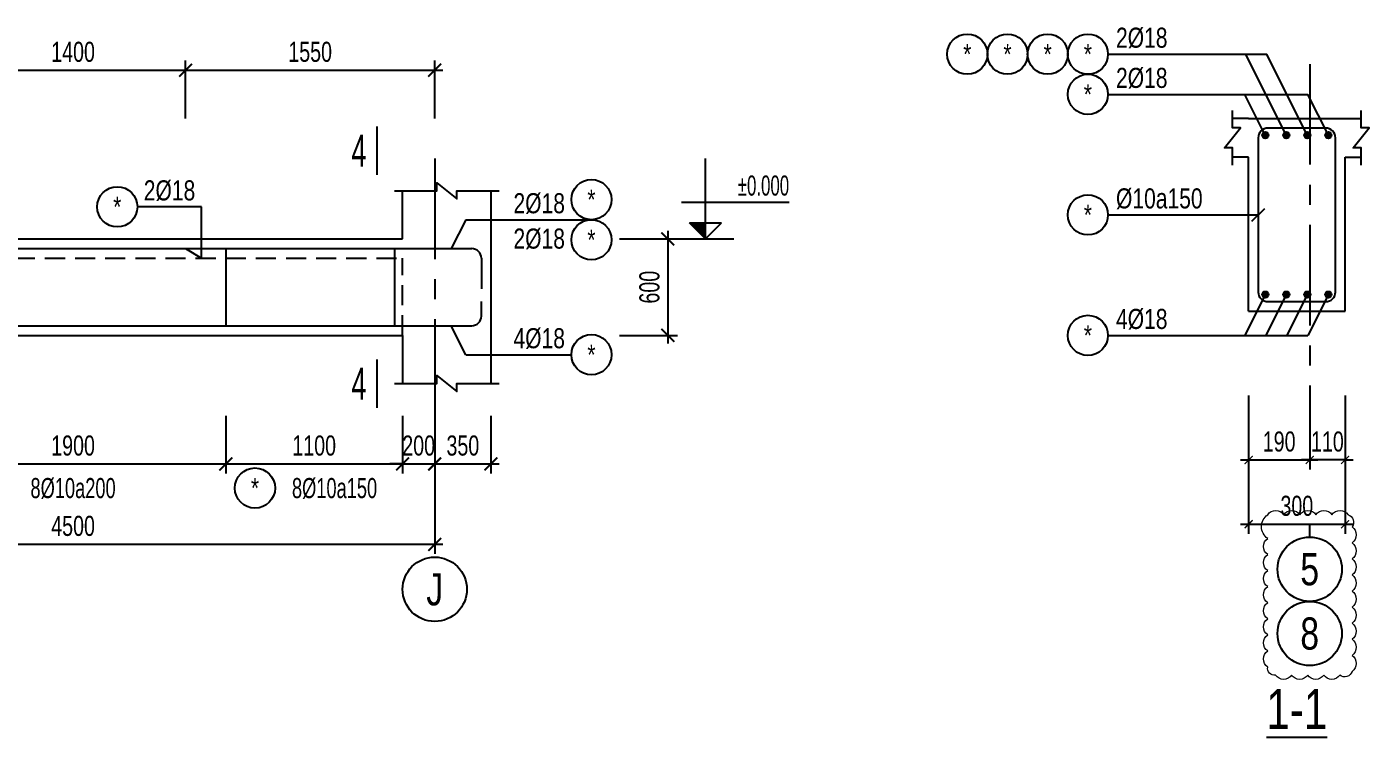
# Model space of a CAD drawing. Header units: millimetres. Extents: x -25284 to 100333, y 0 to 76881.
# Drawn here: x 10183 to 18534, y 66512 to 70932 of the extents above; entities that cross this region are included whole.
import ezdxf
from ezdxf.enums import TextEntityAlignment as Align

# ---------------------------------------------------------------- set-up
doc = ezdxf.new("R2010")
doc.units = ezdxf.units.MM
doc.header["$LTSCALE"] = 500
doc.header["$MEASUREMENT"] = 0
doc.linetypes.add('CENTER', pattern=[2, 1.25, -0.25, 0.25, -0.25])
doc.linetypes.add('HIDDEN', pattern=[0.375, 0.25, -0.125])
doc.layers.add('CHANGE 2019', color=6, linetype='Continuous', lineweight=18, plot=False)
for name, color, linetype in [('CHI', 1, 'Continuous'), ('DIM', 1, 'Continuous'), ('KCS_AXIS', 5, 'CENTER'), ('KCS_AXIS_SUB', 5, 'CENTER'), ('KCS_BORDER', 3, 'Continuous'), ('KCS_CHI', 1, 'Continuous'), ('KCS_DIM', 1, 'Continuous'), ('KCS_HATCH', 201, 'Continuous'), ('KCS_HIDDEN', 8, 'HIDDEN'), ('KCS_SNODE', 6, 'Continuous'), ('KCS_STEEL', 4, 'Continuous'), ('KCS_TEXT', 2, 'Continuous'), ('KCS_TEXT_TK', 2, 'Continuous'), ('KCS_TEXT_TMC', 4, 'Continuous'), ('KCS_TEXT_TMCS', 4, 'Continuous')]:
    doc.layers.add(name, color=color, linetype=linetype)
doc.styles.add('KCS_BIGTEXT', font='arial.ttf', dxfattribs={"width": 0.75})
doc.styles.add('KCS_SMTEXT', font='arial.ttf', dxfattribs={"width": 0.7})
doc.dimstyles.new('KCS_DIM50', dxfattribs={"dimscale": 50, "dimtxt": 2.5, "dimasz": 1.6, "dimexe": 1.2, "dimexo": 0, "dimgap": 1, "dimtad": 1, "dimdec": 0, "dimzin": 0, "dimdsep": 46, "dimtxsty": 'KCS_SMTEXT', "dimblk": 'ARCHTICK', "dimcen": 0, "dimdle": 1, "dimclrd": 256, "dimclre": 256, "dimclrt": 2, "dimadec": 0, "dimazin": 0, "dimtfac": 1, "dimtdec": 0, "dimtix": 1, "dimtmove": 2, "dimatfit": 3, "dimfxl": 1, "dimtolj": 1, "dimtzin": 0, "dimarcsym": 0})
doc.dimstyles.new('KCS_DIM50_25', dxfattribs={"dimtxt": 125, "dimasz": 50, "dimexe": 60, "dimexo": 0, "dimgap": 50, "dimtad": 1, "dimdec": 0, "dimlfac": 0.5, "dimzin": 13, "dimdsep": 46, "dimtxsty": 'KCS_SMTEXT', "dimblk": 'ARCHTICK', "dimblk1": 'ARCHTICK', "dimcen": 0, "dimdle": 50, "dimclrd": 1, "dimclre": 1, "dimclrt": 2, "dimadec": 0, "dimazin": 0, "dimtfac": 1, "dimtdec": 0, "dimtix": 1, "dimtmove": 2, "dimatfit": 3, "dimfxl": 1, "dimtolj": 1, "dimtzin": 13, "dimarcsym": 0})

# ---------------------------------------------------------------- blocks, each defined once
blk = doc.blocks.new('_ArchTick')
at = {"color": 0, "linetype": 'ByBlock', "const_width": 0.15}
blk.add_lwpolyline([(-0.5, -0.5), (0.5, 0.5)], dxfattribs=at)
blk = doc.blocks.new('*D65')
at = {"layer": 'Defpoints', "color": 0, "transparency": 16777216}
for p in [(17783.8, 68636.7), (18163.8, 68636.7), (18163.8, 68236.7)]:
    blk.add_point(p, dxfattribs=at)
at = {"layer": 'KCS_DIM', "color": 1, "lineweight": -2, "transparency": 16777216}
for p, q in [((17783.8, 68636.7), (17783.8, 68176.7)), ((18163.8, 68636.7), (18163.8, 68176.7)), ((17733.8, 68236.7), (18213.8, 68236.7))]:
    blk.add_line(p, q, dxfattribs=at)
at = {"layer": 'KCS_DIM', "color": 1, "lineweight": -2, "transparency": 16777216, "xscale": 50, "yscale": 50, "zscale": 50, "rotation": 180}
blk.add_blockref('_ArchTick', (17783.8, 68236.7), dxfattribs=at)
at = {"layer": 'KCS_DIM', "color": 1, "lineweight": -2, "transparency": 16777216, "xscale": 50, "yscale": 50, "zscale": 50}
blk.add_blockref('_ArchTick', (18163.8, 68236.7), dxfattribs=at)
at = {"layer": 'KCS_DIM', "color": 2, "transparency": 16777216, "insert": (17973.8, 68350.5), "char_height": 125, "attachment_point": 5, "style": 'KCS_SMTEXT'}
blk.add_mtext('\\A1;190', dxfattribs=at)
blk = doc.blocks.new('*D66')
at = {"layer": 'Defpoints', "color": 0, "transparency": 16777216}
for p in [(18163.8, 68636.7), (18383.8, 68636.7), (18163.8, 68236.7)]:
    blk.add_point(p, dxfattribs=at)
at = {"layer": 'KCS_DIM', "color": 1, "lineweight": -2, "transparency": 16777216}
for p, q in [((18163.8, 68636.7), (18163.8, 68176.7)), ((18383.8, 68636.7), (18383.8, 68176.7)), ((18163.8, 68236.7), (18113.8, 68236.7)), ((18383.8, 68236.7), (18163.8, 68236.7)), ((18383.8, 68236.7), (18433.8, 68236.7))]:
    blk.add_line(p, q, dxfattribs=at)
at = {"layer": 'KCS_DIM', "color": 1, "lineweight": -2, "transparency": 16777216, "xscale": 50, "yscale": 50, "zscale": 50}
blk.add_blockref('_ArchTick', (18163.8, 68236.7), dxfattribs=at)
at = {"layer": 'KCS_DIM', "color": 1, "lineweight": -2, "transparency": 16777216, "xscale": 50, "yscale": 50, "zscale": 50, "rotation": 180}
blk.add_blockref('_ArchTick', (18383.8, 68236.7), dxfattribs=at)
at = {"layer": 'KCS_DIM', "color": 2, "transparency": 16777216, "insert": (18273.8, 68350.5), "char_height": 125, "attachment_point": 5, "style": 'KCS_SMTEXT'}
blk.add_mtext('\\A1;110', dxfattribs=at)
blk = doc.blocks.new('*D67')
at = {"layer": 'Defpoints', "color": 0, "transparency": 16777216}
for p in [(17783.8, 68636.7), (18383.8, 68636.7), (18383.8, 67836.7)]:
    blk.add_point(p, dxfattribs=at)
at = {"layer": 'KCS_DIM', "color": 1, "lineweight": -2, "transparency": 16777216}
for p, q in [((17783.8, 68636.7), (17783.8, 67776.7)), ((18383.8, 68636.7), (18383.8, 67776.7)), ((17733.8, 67836.7), (18433.8, 67836.7))]:
    blk.add_line(p, q, dxfattribs=at)
at = {"layer": 'KCS_DIM', "color": 1, "lineweight": -2, "transparency": 16777216, "xscale": 50, "yscale": 50, "zscale": 50, "rotation": 180}
blk.add_blockref('_ArchTick', (17783.8, 67836.7), dxfattribs=at)
at = {"layer": 'KCS_DIM', "color": 1, "lineweight": -2, "transparency": 16777216, "xscale": 50, "yscale": 50, "zscale": 50}
blk.add_blockref('_ArchTick', (18383.8, 67836.7), dxfattribs=at)
at = {"layer": 'KCS_DIM', "color": 2, "transparency": 16777216, "insert": (18083.8, 67950.5), "char_height": 125, "attachment_point": 5, "style": 'KCS_SMTEXT'}
blk.add_mtext('\\A1;300', dxfattribs=at)
blk = doc.blocks.new('KCS_SNODE')
at = {"layer": 'KCS_SNODE'}
blk.add_hatch(color=256, dxfattribs=at).paths.add_polyline_path([(-10, 0, 1), (10, 0, 1)])
blk.add_circle((0, 0), 10, dxfattribs=at)
blk = doc.blocks.new('*D78')
at = {"layer": 'Defpoints', "color": 0, "transparency": 16777216}
for p in [(8220.3, 68511.7), (12720.3, 68511.7), (12720.3, 67711.7)]:
    blk.add_point(p, dxfattribs=at)
at = {"layer": 'KCS_DIM', "lineweight": -2, "transparency": 16777216}
for p, q in [((8220.3, 68511.7), (8220.3, 67651.7)), ((12720.3, 68511.7), (12720.3, 67651.7)), ((8170.3, 67711.7), (12770.3, 67711.7))]:
    blk.add_line(p, q, dxfattribs=at)
at = {"layer": 'KCS_DIM', "lineweight": -2, "transparency": 16777216, "xscale": 80, "yscale": 80, "zscale": 80, "rotation": 180}
blk.add_blockref('_ArchTick', (8220.3, 67711.7), dxfattribs=at)
at = {"layer": 'KCS_DIM', "lineweight": -2, "transparency": 16777216, "xscale": 80, "yscale": 80, "zscale": 80}
blk.add_blockref('_ArchTick', (12720.3, 67711.7), dxfattribs=at)
at = {"layer": 'KCS_DIM', "color": 2, "transparency": 16777216, "insert": (10470.3, 67825.5), "char_height": 125, "attachment_point": 5, "style": 'KCS_SMTEXT'}
blk.add_mtext('\\A1;4500', dxfattribs=at)
blk = doc.blocks.new('*D83')
at = {"layer": 'Defpoints', "color": 0, "transparency": 16777216}
for p in [(12520.3, 68511.7), (12720.3, 68511.7), (12720.3, 68211.7)]:
    blk.add_point(p, dxfattribs=at)
at = {"layer": 'KCS_DIM', "lineweight": -2, "transparency": 16777216}
for p, q in [((12520.3, 68511.7), (12520.3, 68151.7)), ((12720.3, 68511.7), (12720.3, 68151.7)), ((12520.3, 68211.7), (12440.3, 68211.7)), ((12520.3, 68211.7), (12720.3, 68211.7)), ((12720.3, 68211.7), (12800.3, 68211.7))]:
    blk.add_line(p, q, dxfattribs=at)
at = {"layer": 'KCS_DIM', "lineweight": -2, "transparency": 16777216, "xscale": 80, "yscale": 80, "zscale": 80}
blk.add_blockref('_ArchTick', (12520.3, 68211.7), dxfattribs=at)
at = {"layer": 'KCS_DIM', "lineweight": -2, "transparency": 16777216, "xscale": 80, "yscale": 80, "zscale": 80, "rotation": 180}
blk.add_blockref('_ArchTick', (12720.3, 68211.7), dxfattribs=at)
at = {"layer": 'KCS_DIM', "color": 2, "transparency": 16777216, "insert": (12620.3, 68325.5), "char_height": 125, "attachment_point": 5, "style": 'KCS_SMTEXT'}
blk.add_mtext('\\A1;200', dxfattribs=at)
blk = doc.blocks.new('*D84')
at = {"layer": 'Defpoints', "color": 0, "transparency": 16777216}
for p in [(12720.3, 68511.7), (13070.3, 68511.7), (13070.3, 68211.7)]:
    blk.add_point(p, dxfattribs=at)
at = {"layer": 'KCS_DIM', "lineweight": -2, "transparency": 16777216}
for p, q in [((12720.3, 68511.7), (12720.3, 68151.7)), ((13070.3, 68511.7), (13070.3, 68151.7)), ((12670.3, 68211.7), (13120.3, 68211.7))]:
    blk.add_line(p, q, dxfattribs=at)
at = {"layer": 'KCS_DIM', "lineweight": -2, "transparency": 16777216, "xscale": 80, "yscale": 80, "zscale": 80, "rotation": 180}
blk.add_blockref('_ArchTick', (12720.3, 68211.7), dxfattribs=at)
at = {"layer": 'KCS_DIM', "lineweight": -2, "transparency": 16777216, "xscale": 80, "yscale": 80, "zscale": 80}
blk.add_blockref('_ArchTick', (13070.3, 68211.7), dxfattribs=at)
at = {"layer": 'KCS_DIM', "color": 2, "transparency": 16777216, "insert": (12895.3, 68325.5), "char_height": 125, "attachment_point": 5, "style": 'KCS_SMTEXT'}
blk.add_mtext('\\A1;350', dxfattribs=at)
blk = doc.blocks.new('*D89')
at = {"layer": 'Defpoints', "color": 0, "transparency": 16777216}
for p in [(11170.3, 70661.7), (9770.3, 70361.7), (11170.3, 70361.7)]:
    blk.add_point(p, dxfattribs=at)
at = {"layer": 'KCS_DIM', "lineweight": -2, "transparency": 16777216}
for p, q in [((9720.3, 70661.7), (11220.3, 70661.7)), ((9770.3, 70361.7), (9770.3, 70721.7)), ((11170.3, 70361.7), (11170.3, 70721.7))]:
    blk.add_line(p, q, dxfattribs=at)
at = {"layer": 'KCS_DIM', "lineweight": -2, "transparency": 16777216, "xscale": 80, "yscale": 80, "zscale": 80, "rotation": 180}
blk.add_blockref('_ArchTick', (9770.3, 70661.7), dxfattribs=at)
at = {"layer": 'KCS_DIM', "lineweight": -2, "transparency": 16777216, "xscale": 80, "yscale": 80, "zscale": 80}
blk.add_blockref('_ArchTick', (11170.3, 70661.7), dxfattribs=at)
at = {"layer": 'KCS_DIM', "color": 2, "transparency": 16777216, "insert": (10470.3, 70775.5), "char_height": 125, "attachment_point": 5, "style": 'KCS_SMTEXT'}
blk.add_mtext('\\A1;1400', dxfattribs=at)
blk = doc.blocks.new('*D90')
at = {"layer": 'Defpoints', "color": 0, "transparency": 16777216}
for p in [(12720.3, 70661.7), (11170.3, 70361.7), (12720.3, 70361.7)]:
    blk.add_point(p, dxfattribs=at)
at = {"layer": 'KCS_DIM', "lineweight": -2, "transparency": 16777216}
for p, q in [((11120.3, 70661.7), (12770.3, 70661.7)), ((11170.3, 70361.7), (11170.3, 70721.7)), ((12720.3, 70361.7), (12720.3, 70721.7))]:
    blk.add_line(p, q, dxfattribs=at)
at = {"layer": 'KCS_DIM', "lineweight": -2, "transparency": 16777216, "xscale": 80, "yscale": 80, "zscale": 80, "rotation": 180}
blk.add_blockref('_ArchTick', (11170.3, 70661.7), dxfattribs=at)
at = {"layer": 'KCS_DIM', "lineweight": -2, "transparency": 16777216, "xscale": 80, "yscale": 80, "zscale": 80}
blk.add_blockref('_ArchTick', (12720.3, 70661.7), dxfattribs=at)
at = {"layer": 'KCS_DIM', "color": 2, "transparency": 16777216, "insert": (11945.3, 70775.5), "char_height": 125, "attachment_point": 5, "style": 'KCS_SMTEXT'}
blk.add_mtext('\\A1;1550', dxfattribs=at)
blk = doc.blocks.new('*D95')
at = {"layer": 'Defpoints', "color": 0, "transparency": 16777216}
for p in [(9520.3, 68511.7), (11420.3, 68511.7), (11420.3, 68211.7)]:
    blk.add_point(p, dxfattribs=at)
at = {"layer": 'KCS_DIM', "lineweight": -2, "transparency": 16777216}
for p, q in [((9520.3, 68511.7), (9520.3, 68151.7)), ((11420.3, 68511.7), (11420.3, 68151.7)), ((9470.3, 68211.7), (11470.3, 68211.7))]:
    blk.add_line(p, q, dxfattribs=at)
at = {"layer": 'KCS_DIM', "lineweight": -2, "transparency": 16777216, "xscale": 80, "yscale": 80, "zscale": 80, "rotation": 180}
blk.add_blockref('_ArchTick', (9520.3, 68211.7), dxfattribs=at)
at = {"layer": 'KCS_DIM', "lineweight": -2, "transparency": 16777216, "xscale": 80, "yscale": 80, "zscale": 80}
blk.add_blockref('_ArchTick', (11420.3, 68211.7), dxfattribs=at)
at = {"layer": 'KCS_DIM', "color": 2, "transparency": 16777216, "insert": (10470.3, 68325.5), "char_height": 125, "attachment_point": 5, "style": 'KCS_SMTEXT'}
blk.add_mtext('\\A1;1900', dxfattribs=at)
blk = doc.blocks.new('*D96')
at = {"layer": 'Defpoints', "color": 0, "transparency": 16777216}
for p in [(11420.3, 68511.7), (12520.3, 68511.7), (12520.3, 68211.7)]:
    blk.add_point(p, dxfattribs=at)
at = {"layer": 'KCS_DIM', "lineweight": -2, "transparency": 16777216}
for p, q in [((11420.3, 68511.7), (11420.3, 68151.7)), ((12520.3, 68511.7), (12520.3, 68151.7)), ((11370.3, 68211.7), (12570.3, 68211.7))]:
    blk.add_line(p, q, dxfattribs=at)
at = {"layer": 'KCS_DIM', "lineweight": -2, "transparency": 16777216, "xscale": 80, "yscale": 80, "zscale": 80, "rotation": 180}
blk.add_blockref('_ArchTick', (11420.3, 68211.7), dxfattribs=at)
at = {"layer": 'KCS_DIM', "lineweight": -2, "transparency": 16777216, "xscale": 80, "yscale": 80, "zscale": 80}
blk.add_blockref('_ArchTick', (12520.3, 68211.7), dxfattribs=at)
at = {"layer": 'KCS_DIM', "color": 2, "transparency": 16777216, "insert": (11970.3, 68325.5), "char_height": 125, "attachment_point": 5, "style": 'KCS_SMTEXT'}
blk.add_mtext('\\A1;1100', dxfattribs=at)
blk = doc.blocks.new('COS_CD')
at = {"layer": 'KCS_HATCH'}
blk.add_hatch(color=256, dxfattribs=at).paths.add_polyline_path([(37.5, 50), (87.5, 0), (87.5, 50)])
at = {"layer": 'CHI'}
for q in [(37.5, 50), (137.5, 50)]:
    blk.add_line((87.5, 0), q, dxfattribs=at)
at = {"layer": 'DIM'}
for p, q in [((37.5, 50), (137.5, 50)), ((87.5, 0), (87.5, 50)), ((0, 0), (175, 0))]:
    blk.add_line(p, q, dxfattribs=at)
blk = doc.blocks.new('*D97')
at = {"layer": 'Defpoints', "color": 0, "transparency": 16777216}
for p in [(13870.3, 69611.7), (13870.3, 69011.7), (14170.3, 69011.7)]:
    blk.add_point(p, dxfattribs=at)
at = {"layer": 'KCS_DIM', "lineweight": -2, "transparency": 16777216}
for p, q in [((14170.3, 69661.7), (14170.3, 68961.7)), ((13870.3, 69611.7), (14230.3, 69611.7)), ((13870.3, 69011.7), (14230.3, 69011.7))]:
    blk.add_line(p, q, dxfattribs=at)
at = {"layer": 'KCS_DIM', "lineweight": -2, "transparency": 16777216, "xscale": 80, "yscale": 80, "zscale": 80}
for p, rotation in [((14170.3, 69611.7), 90), ((14170.3, 69011.7), 270)]:
    blk.add_blockref('_ArchTick', p, dxfattribs=dict(at, rotation=rotation))
at = {"layer": 'KCS_DIM', "color": 2, "transparency": 16777216, "insert": (14056.5, 69311.7), "char_height": 125, "attachment_point": 5, "rotation": 90, "style": 'KCS_SMTEXT'}
blk.add_mtext('\\A1;600', dxfattribs=at)

msp = doc.modelspace()

# ---------------------------------------------------------------- linework, layer by layer
at = {"layer": 'CHANGE 2019'}
msp.add_lwpolyline([(17902.6, 67895.7, -0.520567), (18002.6, 67895.7, -0.520567), (18102.6, 67895.7, -0.520567), (18202.6, 67895.7, -0.520567), (18302.6, 67895.7, -0.520567), (18402.6, 67895.7, -0.520567), (18427.6, 67820.8, -0.520567), (18427.6, 67720.8, -0.520567), (18427.6, 67620.8, -0.520567), (18427.6, 67520.8, -0.520567), (18427.6, 67420.8, -0.520567), (18427.6, 67320.8, -0.520567), (18427.6, 67220.8, -0.520567), (18427.6, 67120.8, -0.520567), (18427.6, 67020.8, -0.520567), (18427.6, 66920.8, -0.520567), (18351.4, 66897, -0.520567), (18251.4, 66897, -0.520567), (18151.4, 66897, -0.520567), (18051.4, 66897, -0.520567), (17951.4, 66897, -0.520567), (17902.6, 66948.2, -0.520567), (17902.6, 67048.2, -0.520567), (17902.6, 67148.2, -0.520567), (17902.6, 67248.2, -0.520567), (17902.6, 67348.2, -0.520567), (17902.6, 67448.2, -0.520567), (17902.6, 67548.2, -0.520567), (17902.6, 67648.2, -0.520567), (17902.6, 67748.2, -0.520567)], format="xyb", close=True, dxfattribs=at)
at = {"layer": 'KCS_AXIS'}
msp.add_line((12720.3, 70111.7), (12720.3, 68511.7), dxfattribs=at)
at = {"layer": 'KCS_AXIS_SUB'}
msp.add_line((18163.8, 70699.2), (18163.8, 68636.7), dxfattribs=at)
at = {"layer": 'KCS_BORDER'}
for p, q in [((17783.8, 70361.7), (17683.8, 70361.7)), ((17783.8, 70361.7), (18383.8, 70361.7)), ((18383.8, 70361.7), (18483.8, 70361.7)), ((17783.8, 70121.7), (17683.8, 70121.7)), ((17783.8, 69161.7), (17783.8, 70121.7)), ((18383.8, 69161.7), (18383.8, 70121.7)), ((18383.8, 70121.7), (18483.8, 70121.7)), ((12520.3, 69611.7), (12520.3, 69911.7)), ((13070.3, 69911.7), (13070.3, 68711.7)), ((8420.3, 69611.7), (12520.3, 69611.7)), ((17783.8, 69161.7), (18383.8, 69161.7)), ((8420.3, 69011.7), (12520.3, 69011.7)), ((12520.3, 69011.7), (12520.3, 68711.7))]:
    msp.add_line(p, q, dxfattribs=at)
at = {"layer": 'KCS_BORDER', "color": 1}
for points in [[(17683.8, 70071.7), (17683.8, 70179.2), (17633.8, 70179.2), (17733.8, 70304.2), (17683.8, 70304.2), (17683.8, 70411.7)], [(18483.8, 70071.7), (18483.8, 70179.2), (18433.8, 70179.2), (18533.8, 70304.2), (18483.8, 70304.2), (18483.8, 70411.7)], [(12470.3, 69911.7), (12732.8, 69911.7), (12732.8, 69961.7), (12857.8, 69861.7), (12857.8, 69911.7), (13120.3, 69911.7)], [(12470.3, 68711.7), (12732.8, 68711.7), (12732.8, 68761.7), (12857.8, 68661.7), (12857.8, 68711.7), (13120.3, 68711.7)]]:
    msp.add_lwpolyline(points, dxfattribs=at)
at = {"layer": 'KCS_CHI'}
for p, q in [((16908.8, 70761.7), (17897.1, 70761.7)), ((18018.4, 70257.7), (17766.4, 70761.7)), ((18149.1, 70257.7), (17897.1, 70761.7)), ((16908.8, 70511.7), (18152.8, 70511.7)), ((17887.8, 70257.7), (17760.8, 70511.7)), ((18279.8, 70257.7), (18152.8, 70511.7)), ((14405.3, 69611.7), (14405.3, 70111.7)), ((14255.3, 69841.7), (14925.3, 69841.7)), ((11270.3, 69811.7), (10870.3, 69811.7)), ((11270.3, 69491.7), (11270.3, 69811.7)), ((12912.8, 69731.7), (12822.8, 69551.7)), ((12912.8, 69731.7), (13695.3, 69731.7)), ((16908.8, 69761.7), (17843.8, 69761.7)), ((17887.8, 69265.7), (17760.8, 69011.7)), ((18018.4, 69265.7), (17891.4, 69011.7)), ((18149.1, 69265.7), (18022.1, 69011.7)), ((18279.8, 69265.7), (18152.8, 69011.7)), ((12912.8, 68891.7), (12822.8, 69071.7)), ((16908.8, 69011.7), (18152.8, 69011.7)), ((12912.8, 68891.7), (13570.3, 68891.7)), ((18163.8, 67756.7), (18163.8, 67836.7))]:
    msp.add_line(p, q, dxfattribs=at)
at = {"layer": 'KCS_CHI', "color": 3}
msp.add_line((17803.8, 69721.7), (17883.8, 69801.7), dxfattribs=at)
at = {"layer": 'KCS_CHI'}
for centre in [(18163.8, 67556.7), (12720.3, 67431.7), (18163.8, 67156.7)]:
    msp.add_circle(centre, 200, dxfattribs=at)
at = {"layer": 'KCS_HIDDEN'}
for p in [(8420.3, 69491.7), (12520.3, 69011.7)]:
    msp.add_line(p, (12520.3, 69491.7), dxfattribs=at)
at = {"layer": 'KCS_STEEL'}
for p, q in [((3490.3, 69551.7), (12950.3, 69551.7)), ((11170.3, 69551.7), (12950.3, 69551.7)), ((11170.3, 69551.7), (11270.3, 69491.7)), ((11420.3, 69551.7), (11420.3, 69071.7)), ((12470.3, 69551.7), (12470.3, 69071.7)), ((13010.3, 69491.7), (13010.3, 69301.7)), ((13010.3, 69131.7), (13010.3, 69221.7)), ((3490.3, 69071.7), (12950.3, 69071.7))]:
    msp.add_line(p, q, dxfattribs=at)
msp.add_lwpolyline([(17843.8, 70241.7), (17843.8, 69281.7, 0.414214), (17903.8, 69221.7), (18263.8, 69221.7, 0.414214), (18323.8, 69281.7), (18323.8, 70241.7, 0.414214), (18263.8, 70301.7), (17903.8, 70301.7, 0.414214), (17843.8, 70241.7)], format="xyb", dxfattribs=at)
for centre, start, end in [((12950.3, 69491.7), 0, 90), ((12950.3, 69131.7), 270, 0)]:
    msp.add_arc(centre, 60, start, end, dxfattribs=at)
at = {"layer": 'KCS_TEXT_TK', "color": 1}
for centre in [(16033.8, 70761.7), (16283.8, 70761.7), (16533.8, 70761.7), (16783.8, 70761.7), (16783.8, 70511.7), (10745.3, 69811.7), (13695.3, 69856.7), (16783.8, 69761.7), (13695.3, 69606.7), (16783.8, 69011.7), (13695.3, 68891.7), (11602.1, 68061.7)]:
    msp.add_circle(centre, 125, dxfattribs=at)
at = {"layer": 'KCS_TEXT_TMC'}
for p, q in [((12361.9, 70011.7), (12361.9, 70311.7)), ((12361.9, 68561.7), (12361.9, 68861.7))]:
    msp.add_line(p, q, dxfattribs=at)

# ---------------------------------------------------------------- block references
at = {"layer": 'KCS_CHI', "xscale": 2, "yscale": 2, "zscale": 2}
msp.add_blockref('COS_CD', (14230.3, 69611.7), dxfattribs=at)
at = {"layer": 'KCS_STEEL', "xscale": 2, "yscale": 2, "zscale": 2}
for p in [(17887.8, 70257.7), (18018.4, 70257.7), (18149.1, 70257.7), (18279.8, 70257.7), (17887.8, 69265.7), (18018.4, 69265.7), (18149.1, 69265.7), (18279.8, 69265.7)]:
    msp.add_blockref('KCS_SNODE', p, dxfattribs=at)

# ---------------------------------------------------------------- texts
at = {"layer": 'KCS_TEXT', "style": 'KCS_SMTEXT', "width": 0.75}
for s, p in [('2%%c18', (16958.8, 70801.7)), ('2%%c18', (16958.8, 70551.7)), ('%%C10a150', (16958.8, 69801.7)), ('4%%c18', (16958.8, 69051.7))]:
    msp.add_text(s, height=125, dxfattribs=at).set_placement(p)
at = {"layer": 'KCS_TEXT', "style": 'KCS_SMTEXT'}
for s, width, p in [('2%%c18', 0.75, (11070.3, 69851.7)), ('2%%c18', 0.75, (13370.3, 69771.7)), ('2%%c18', 0.75, (13370.3, 69551.7)), ('4%%c18', 0.75, (13370.3, 68931.7)), ('8%%C10a200', 0.65, (10470.3, 67999.2)), ('8%%C10a150', 0.65, (12097.1, 67999.2))]:
    msp.add_text(s, height=125, dxfattribs=dict(at, width=width)).set_placement(p, align=Align.CENTER)
at = {"layer": 'KCS_TEXT', "style": 'KCS_SMTEXT', "width": 0.6}
msp.add_text('%%p0.000', height=125, dxfattribs=at).set_placement((14925.3, 69881.7), align=Align.RIGHT)
at = {"layer": 'KCS_TEXT', "color": 4, "style": 'KCS_BIGTEXT', "width": 0.75}
for s, p in [('5', (18163.8, 67556.7)), ('J', (12720.3, 67431.7)), ('8', (18163.8, 67156.7))]:
    msp.add_text(s, height=200, dxfattribs=at).set_placement(p, align=Align.MIDDLE_CENTER)
at = {"layer": 'KCS_TEXT_TK', "style": 'KCS_SMTEXT', "width": 0.75}
for p in [(16033.8, 70761.7), (16283.8, 70761.7), (16533.8, 70761.7), (16783.8, 70761.7), (16783.8, 70511.7), (13695.3, 69856.7), (10745.3, 69811.7), (16783.8, 69761.7), (13695.3, 69606.7), (16783.8, 69011.7), (13695.3, 68891.7), (11602.1, 68061.7)]:
    msp.add_text('*', height=125, dxfattribs=at).set_placement(p, align=Align.MIDDLE_CENTER)
at = {"layer": 'KCS_TEXT_TMC', "style": 'KCS_BIGTEXT', "width": 0.6}
for p in [(12295.3, 70061.7), (12295.3, 68611.7)]:
    msp.add_text('4', height=200, dxfattribs=at).set_placement(p, align=Align.RIGHT)
at = {"layer": 'KCS_TEXT_TMCS', "color": 4, "style": 'KCS_SMTEXT', "width": 0.75}
msp.add_text('%%u1-1', height=250, dxfattribs=at).set_placement((18083.8, 66561.7), align=Align.CENTER)

# ---------------------------------------------------------------- dimensions: what is measured, and where the dimension line sits
at = {"layer": 'KCS_DIM'}
for base, p1, p2, dimstyle, picture, middle in [((11170.3, 70661.7), (9770.3, 70361.7), (11170.3, 70361.7), 'KCS_DIM50', '*D89', (10470.3, 70775.5)), ((12720.3, 70661.7), (11170.3, 70361.7), (12720.3, 70361.7), 'KCS_DIM50', '*D90', (11945.3, 70775.5)), ((18163.8, 68236.7), (17783.8, 68636.7), (18163.8, 68636.7), 'KCS_DIM50_25', '*D65', (17973.8, 68350.5)), ((18383.8, 67836.7), (17783.8, 68636.7), (18383.8, 68636.7), 'KCS_DIM50_25', '*D67', (18083.8, 67950.5)), ((18163.8, 68236.7), (18383.8, 68636.7), (18163.8, 68636.7), 'KCS_DIM50_25', '*D66', (18273.8, 68350.5)), ((12720.3, 67711.7), (8220.3, 68511.7), (12720.3, 68511.7), 'KCS_DIM50', '*D78', (10470.3, 67825.5)), ((11420.3, 68211.7), (9520.3, 68511.7), (11420.3, 68511.7), 'KCS_DIM50', '*D95', (10470.3, 68325.5)), ((12520.3, 68211.7), (11420.3, 68511.7), (12520.3, 68511.7), 'KCS_DIM50', '*D96', (11970.3, 68325.5)), ((12720.3, 68211.7), (12520.3, 68511.7), (12720.3, 68511.7), 'KCS_DIM50', '*D83', (12620.3, 68325.5)), ((13070.3, 68211.7), (12720.3, 68511.7), (13070.3, 68511.7), 'KCS_DIM50', '*D84', (12895.3, 68325.5))]:
    dim = msp.add_linear_dim(base=base, p1=p1, p2=p2, dimstyle=dimstyle, dxfattribs=at)
    dim.commit()
    dim.dimension.update_dxf_attribs({"geometry": picture, "text_midpoint": middle})
dim = msp.add_linear_dim(base=(14170.3, 69011.7), p1=(13870.3, 69611.7), p2=(13870.3, 69011.7), angle=90, dimstyle='KCS_DIM50', dxfattribs=at)
dim.commit()
dim.dimension.update_dxf_attribs({"geometry": '*D97', "text_midpoint": (14056.5, 69311.7)})

doc.saveas('drawing.dxf')
